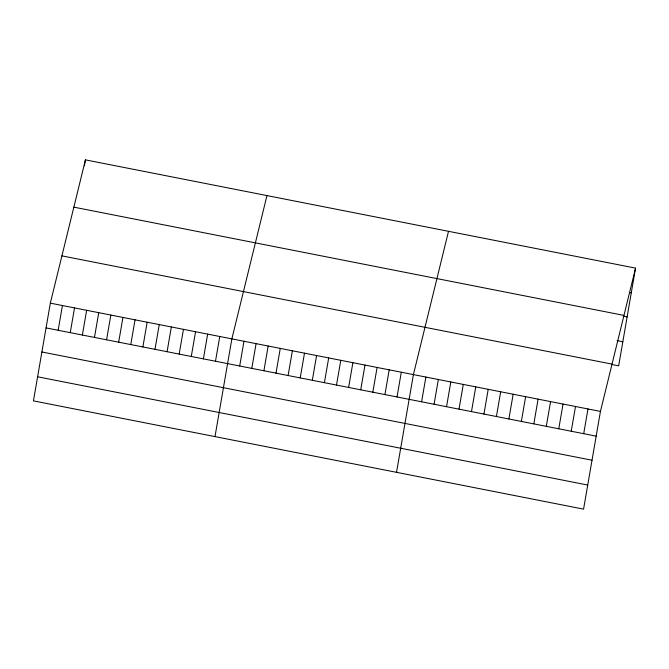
<?xml version="1.0" encoding="UTF-8"?>
<svg xmlns="http://www.w3.org/2000/svg" width="669" height="669" viewBox="0 0 669 669"><rect width="100%" height="100%" fill="white"/><g stroke="black" fill="none" stroke-linecap="round" stroke-linejoin="round"><path stroke-width="1" d="M50.334 303.149L33.45 400.882L583.569 509.134L600.444 411.41L635.55 268.118L85.431 159.866L50.334 303.149L600.444 411.41M84.411 165.803L85.431 159.866M58.161 330.269L62.434 305.532M70.262 332.652L74.535 307.916M82.362 335.035L86.635 310.299M94.471 337.419L98.744 312.674M106.572 339.802L110.845 315.057M118.672 342.177L122.945 317.441M130.773 344.56L135.046 319.824M142.882 346.943L147.155 322.207M154.982 349.327L159.255 324.582M167.083 351.71L171.356 326.965M179.183 354.085L183.457 329.349M191.284 356.468L195.557 331.732M203.393 358.852L207.666 334.115M215.493 361.235L219.767 336.49M214.992 436.606L231.867 338.874L266.973 195.591M239.694 365.993L243.968 341.257M251.803 368.376L256.076 343.64M263.904 370.76L268.177 346.024M276.004 373.143L280.278 348.398M288.105 375.526L292.378 350.782M300.214 377.901L304.487 353.165M312.314 380.285L316.588 355.548M324.415 382.668L328.688 357.932M336.515 385.051L340.789 360.307M348.624 387.435L352.898 362.69M360.725 389.81L364.998 365.073M372.825 392.193L377.099 367.457M384.926 394.576L389.199 369.84M397.026 396.96L401.3 372.215M396.525 472.331L413.409 374.598L448.514 231.315M421.604 401.793L425.877 377.057M434.072 404.243L438.346 379.507M446.541 406.702L450.814 381.957M459.009 409.152L463.283 384.416M471.478 411.611L475.751 386.866M483.946 414.061L488.219 389.325M496.415 416.519L500.688 391.775M508.883 418.97L513.156 394.233M521.36 421.42L525.633 396.684M533.829 423.878L538.102 399.134M546.297 426.329L550.57 401.592M558.766 428.787L563.039 404.043M571.234 431.237L575.507 406.501M583.702 433.696L587.976 408.951M635.55 268.118L618.666 365.851L611.959 364.53M629.362 292.478L631.277 292.863M73.849 207.147L623.968 315.408M623.282 316.194L627.112 316.947M617.077 340.63L622.831 341.759M61.916 255.867L612.026 364.12M46.061 327.894L596.171 436.146M41.896 351.978L592.015 460.23M37.615 376.789L587.725 485.05"/></g></svg>
